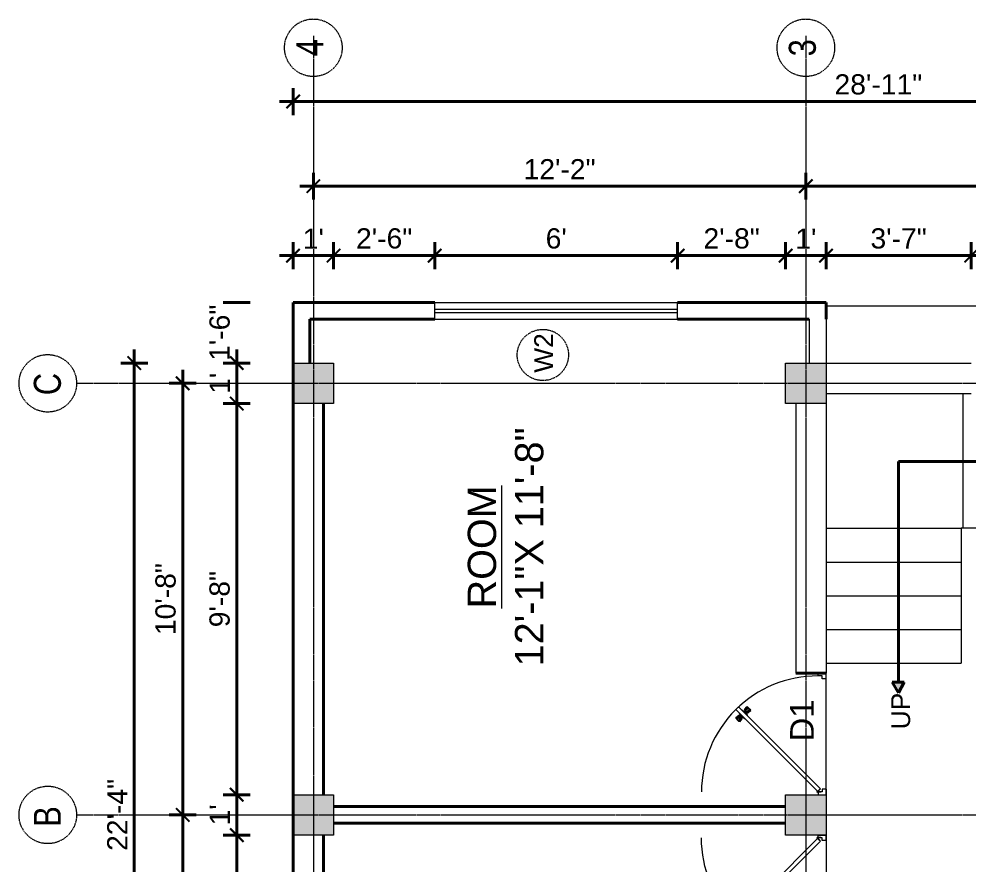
# Model space of a CAD drawing. Header units: inches. Extents: x 141029 to 166402, y -23568 to -18036.
# Drawn here: x 164742.2 to 165023.8, y -20132.7 to -19881.7 of the extents above; entities that cross this region are included whole.
import ezdxf

# ---------------------------------------------------------------- set-up
doc = ezdxf.new("R2010")
doc.units = ezdxf.units.IN
doc.header["$LTSCALE"] = 0.5
doc.header["$MEASUREMENT"] = 0
doc.header["$PDMODE"] = 66
doc.linetypes.add('CENTER', pattern=[2, 1.25, -0.25, 0.25, -0.25])
for name, color, linetype, lineweight in [('Annotate-Lite.w', 177, 'Continuous', 9), ('Annotations-Bold.w', 177, 'Continuous', 13), ('DOOR & WIN', 1, 'Continuous', 25), ('PUERTAS', 7, 'Continuous', 9), ('TEXT', 220, 'Continuous', 9), ('wall', 1, 'Continuous', 40)]:
    doc.layers.add(name, color=color, linetype=linetype, lineweight=lineweight)
doc.styles.add('ARAIL', font='ARIALN.TTF')
doc.styles.add('DIMTEXT', font='arial.ttf', dxfattribs={"height": 6})
doc.styles.add('gaurav', font='arial.ttf')
doc.styles.get("Standard").update_dxf_attribs({"font": 'arial.ttf'})
doc.dimstyles.new('1 by 96', dxfattribs={"dimtxt": 6, "dimasz": 4, "dimexe": 4, "dimexo": 4, "dimgap": 2, "dimtad": 1, "dimdec": 0, "dimzin": 0, "dimdsep": 46, "dimlunit": 4, "dimtxsty": 'Standard', "dimblk": 'ARCHTICK', "dimcen": 0, "dimdle": 4, "dimadec": 0, "dimazin": 0, "dimtfac": 1, "dimtdec": 0, "dimtix": 1, "dimtofl": 0, "dimtmove": 1, "dimatfit": 3, "dimldrblk": 'ARCHTICK', "dimfxl": 4, "dimfxlon": 1, "dimtolj": 1, "dimtzin": 0, "dimlwd": -1, "dimlwe": -1, "dimarcsym": 0})

# ---------------------------------------------------------------- blocks, each defined once
blk = doc.blocks.new('3ft')
at = {"layer": 'PUERTAS', "color": 6}
for p, q in [((1.01, 2.52), (25.23, 26.74)), ((26.05, 25.92), (1.77, 1.64)), ((26.05, 25.92), (25.23, 26.74)), ((0, 2.4), (0, 0)), ((0.72, 2.4), (0, 2.4)), ((1.6, 0), (0, 0)), ((0.72, 1.52), (0.72, 2.44)), ((0.8, 1.52), (0.72, 1.52)), ((0.8, 1.52), (0.8, 2.41)), ((0.8, 1.2), (0.8, 1.52)), ((1.6, 1.2), (0.8, 1.2)), ((1.57, 1.84), (0.94, 2.47)), ((1.63, 1.89), (0.97, 2.55)), ((1.63, 1.89), (1.57, 1.84)), ((1.77, 1.64), (1.57, 1.84)), ((1.6, 0), (1.6, 1.2)), ((34.4, 0), (34.4, 1.2)), ((34.4, 1.2), (35.2, 1.2)), ((34.4, 0), (36, 0)), ((35.2, 1.2), (35.2, 2.4)), ((35.2, 2.4), (36, 2.4)), ((36, 0), (36, 2.4))]:
    blk.add_line(p, q, dxfattribs=at)
at = {"layer": 'PUERTAS', "color": 8}
for p, q in [((22.57, 24.94), (21.65, 25.68)), ((22.63, 24.99), (21.69, 25.75)), ((22.74, 25.1), (21.84, 25.9)), ((22.13, 26.28), (21.98, 26.13)), ((22.88, 25.24), (22.01, 26.06)), ((22.13, 26.28), (22.27, 26.42)), ((22.29, 26.41), (22.27, 26.42)), ((23.16, 25.52), (22.34, 26.39)), ((23.3, 25.66), (22.5, 26.56)), ((23.41, 25.77), (22.65, 26.71)), ((23.46, 25.83), (22.72, 26.75)), ((23.28, 25.3), (23.17, 25.41)), ((23.36, 25.37), (23.25, 25.49)), ((23.41, 25.43), (23.3, 25.54)), ((23.44, 25.45), (23.33, 25.56)), ((23.87, 25.49), (23.49, 25.3)), ((24.08, 25.71), (23.57, 25.38)), ((22.69, 24.32), (23.02, 24.83)), ((22.95, 24.96), (22.84, 25.07)), ((22.98, 24.99), (22.86, 25.1)), ((23.03, 25.04), (22.91, 25.15)), ((22.91, 24.53), (23.1, 24.91)), ((23.11, 25.12), (22.99, 25.23)), ((23.13, 24.76), (23.18, 24.99)), ((23.31, 24.94), (23.28, 25.08)), ((23.46, 25.09), (23.32, 25.13)), ((23.64, 25.27), (23.41, 25.22)), ((23.63, 23.38), (24.14, 23.72)), ((23.84, 23.6), (24.22, 23.79)), ((24.07, 23.82), (24.3, 23.88)), ((24.25, 24), (24.39, 23.97)), ((24.25, 23.26), (24.99, 22.34)), ((24.27, 23.64), (24.38, 23.53)), ((24.3, 23.67), (24.41, 23.56)), ((24.3, 23.32), (25.06, 22.38)), ((24.35, 23.72), (24.46, 23.61)), ((24.4, 24.15), (24.43, 24.01)), ((24.41, 23.43), (25.2, 22.53)), ((24.43, 23.8), (24.54, 23.69)), ((24.58, 24.33), (24.52, 24.1)), ((24.55, 23.57), (25.37, 22.7)), ((24.6, 23.97), (24.72, 23.86)), ((24.8, 24.56), (24.61, 24.18)), ((25.02, 24.77), (24.68, 24.26)), ((24.68, 24.05), (24.79, 23.94)), ((24.73, 24.1), (24.85, 23.99)), ((24.76, 24.13), (24.87, 24.02)), ((24.83, 23.85), (25.7, 23.03)), ((24.97, 23.99), (25.87, 23.2)), ((25.08, 24.1), (26.02, 23.34)), ((25.14, 24.15), (26.06, 23.41)), ((25.58, 22.82), (25.43, 22.67)), ((25.58, 22.82), (25.73, 22.97)), ((25.72, 22.98), (25.73, 22.97)), ((0, 0), (36, 0))]:
    blk.add_line(p, q, dxfattribs=at)
at = {"layer": 'PUERTAS', "color": 1}
for p, q in [((21.67, 25.73), (22.17, 26.23)), ((22.49, 24.95), (21.67, 25.61)), ((21.7, 25.82), (22.14, 26.26)), ((21.73, 25.79), (21.7, 25.82)), ((22.58, 26.7), (22.14, 26.26)), ((22.67, 26.73), (22.17, 26.23)), ((22.61, 26.67), (22.58, 26.7)), ((22.6, 24.96), (23.02, 25.38)), ((23.45, 25.91), (22.79, 26.73)), ((23.44, 25.81), (23.02, 25.38)), ((23.34, 25.58), (23.08, 25.32)), ((23.46, 25.47), (23.19, 25.21)), ((23.33, 25.7), (23.34, 25.69)), ((23.45, 25.46), (23.33, 25.57)), ((23.57, 25.47), (23.57, 25.47)), ((24.15, 25.79), (23.68, 25.48)), ((23.68, 25.48), (23.68, 25.48)), ((24.27, 25.78), (24.26, 25.79)), ((22.61, 24.25), (22.92, 24.72)), ((22.62, 24.13), (22.61, 24.14)), ((22.7, 25.07), (22.71, 25.06)), ((22.82, 25.06), (23.08, 25.32)), ((22.94, 24.95), (22.83, 25.07)), ((22.92, 24.72), (22.92, 24.72)), ((22.93, 24.94), (23.19, 25.21)), ((22.93, 24.84), (22.93, 24.83)), ((23.44, 23.31), (23.45, 23.3)), ((23.56, 23.3), (24.03, 23.61)), ((24.03, 23.61), (24.03, 23.62)), ((24.14, 23.62), (24.14, 23.62)), ((24.25, 23.62), (24.51, 23.89)), ((24.26, 23.29), (24.69, 23.71)), ((24.26, 23.63), (24.37, 23.52)), ((24.26, 23.18), (24.92, 22.37)), ((24.37, 23.52), (24.63, 23.77)), ((24.37, 23.4), (24.37, 23.4)), ((24.78, 24.15), (24.51, 23.89)), ((24.89, 24.03), (24.63, 23.77)), ((25.11, 24.14), (24.69, 23.71)), ((24.77, 24.14), (24.88, 24.03)), ((24.79, 24.38), (24.78, 24.37)), ((24.78, 24.26), (24.78, 24.26)), ((25.1, 24.84), (24.79, 24.38)), ((25, 24.03), (25, 24.03)), ((25.04, 22.36), (25.54, 22.86)), ((25.09, 24.96), (25.1, 24.95)), ((25.13, 22.39), (25.57, 22.83)), ((25.22, 24.14), (26.03, 23.48)), ((26.04, 23.37), (25.54, 22.86)), ((26.01, 23.27), (25.57, 22.83)), ((25.98, 23.3), (26.01, 23.27)), ((25.1, 22.42), (25.13, 22.39))]:
    blk.add_line(p, q, dxfattribs=at)
at = {"layer": 'PUERTAS', "color": 2}
for p, q in [((21.99, 26.11), (21.98, 26.13)), ((25.42, 22.68), (25.43, 22.67))]:
    blk.add_line(p, q, dxfattribs=at)
at = {"layer": 'PUERTAS', "color": 6}
for radius in [0.155, 0.0752]:
    blk.add_circle((0.82, 2.56), radius, dxfattribs=at)
blk.add_arc((0.82, 2.56), 34.38, 359.7285, 90.0333, dxfattribs=at)
at = {"layer": 'PUERTAS', "color": 1}
for centre, start, end in [((22.73, 26.68), 38.9236, 135), ((23.28, 25.63), 315, 45), ((23.39, 25.86), 315, 38.9236), ((23.51, 25.41), 50.2572, 135), ((23.62, 25.53), 230.2572, 315), ((24.2, 25.73), 45, 135), ((22.54, 25.01), 231.0764, 315), ((22.67, 24.2), 135, 225), ((22.77, 25.12), 225, 315), ((22.99, 24.89), 135, 219.7428), ((22.87, 24.78), 315, 39.7428), ((23.51, 23.36), 225, 315), ((24.09, 23.56), 50.2572, 135), ((24.2, 23.68), 230.2572, 315), ((24.32, 23.23), 135, 218.9236), ((24.42, 23.46), 135, 225), ((24.84, 24.31), 135, 219.7428), ((24.72, 24.21), 315, 39.7428), ((24.94, 23.98), 45, 135), ((25.04, 24.89), 315, 45), ((25.17, 24.08), 51.0764, 135), ((25.98, 23.42), 315, 51.0764), ((24.98, 22.42), 218.9236, 315)]:
    blk.add_arc(centre, 0.08, start, end, dxfattribs=at)
blk = doc.blocks.new('*U213')
at = {"color": 3, "xscale": -1}
blk.add_blockref('3ft', (42, 0), dxfattribs=at)
blk = doc.blocks.new('_ArchTick')
at = {"color": 0, "linetype": 'ByBlock', "const_width": 0.15}
blk.add_lwpolyline([(-0.5, -0.5), (0.5, 0.5)], dxfattribs=at)
blk = doc.blocks.new('*D583')
at = {"layer": 'Defpoints', "color": 0, "transparency": 16777216}
for p in [(164806.73, -20123.79), (164823.43, -20123.79), (164823.43, -20239.79)]:
    blk.add_point(p, dxfattribs=at)
at = {"layer": 'wall', "color": 0, "transparency": 16777216}
for p, q in [((164806.73, -20243.79), (164806.73, -20119.79)), ((164810.73, -20123.79), (164802.73, -20123.79)), ((164810.73, -20239.79), (164802.73, -20239.79))]:
    blk.add_line(p, q, dxfattribs=at)
at = {"layer": 'wall', "color": 0, "transparency": 16777216, "xscale": 4, "yscale": 4, "zscale": 4}
for p, rotation in [((164806.73, -20123.79), 90), ((164806.73, -20239.79), 270)]:
    blk.add_blockref('_ArchTick', p, dxfattribs=dict(at, rotation=rotation))
at = {"layer": 'wall', "color": 0, "transparency": 16777216, "insert": (164801.67, -20181.79), "char_height": 6, "attachment_point": 5, "rotation": 90}
blk.add_mtext('\\A1;9\'-8"', dxfattribs=at)
blk = doc.blocks.new('*D584')
at = {"layer": 'Defpoints', "color": 0, "transparency": 16777216}
for p in [(164806.73, -20111.79), (164823.43, -20111.79), (164823.43, -20123.79)]:
    blk.add_point(p, dxfattribs=at)
at = {"layer": 'wall', "color": 0, "transparency": 16777216}
for p, q in [((164806.73, -20127.79), (164806.73, -20107.79)), ((164810.73, -20111.79), (164802.73, -20111.79)), ((164810.73, -20123.79), (164802.73, -20123.79))]:
    blk.add_line(p, q, dxfattribs=at)
at = {"layer": 'wall', "color": 0, "transparency": 16777216, "xscale": 4, "yscale": 4, "zscale": 4}
for p, rotation in [((164806.73, -20111.79), 90), ((164806.73, -20123.79), 270)]:
    blk.add_blockref('_ArchTick', p, dxfattribs=dict(at, rotation=rotation))
at = {"layer": 'wall', "color": 0, "transparency": 16777216, "insert": (164801.72, -20117.79), "char_height": 6, "attachment_point": 5, "rotation": 90}
blk.add_mtext("\\A1;1'", dxfattribs=at)
blk = doc.blocks.new('*D585')
at = {"layer": 'Defpoints', "color": 0, "transparency": 16777216}
for p in [(164806.73, -19995.79), (164823.43, -19995.79), (164823.43, -20111.79)]:
    blk.add_point(p, dxfattribs=at)
at = {"layer": 'wall', "color": 0, "transparency": 16777216}
for p, q in [((164806.73, -20115.79), (164806.73, -19991.79)), ((164810.73, -19995.79), (164802.73, -19995.79)), ((164810.73, -20111.79), (164802.73, -20111.79))]:
    blk.add_line(p, q, dxfattribs=at)
at = {"layer": 'wall', "color": 0, "transparency": 16777216, "xscale": 4, "yscale": 4, "zscale": 4}
for p, rotation in [((164806.73, -19995.79), 90), ((164806.73, -20111.79), 270)]:
    blk.add_blockref('_ArchTick', p, dxfattribs=dict(at, rotation=rotation))
at = {"layer": 'wall', "color": 0, "transparency": 16777216, "insert": (164801.67, -20053.79), "char_height": 6, "attachment_point": 5, "rotation": 90}
blk.add_mtext('\\A1;9\'-8"', dxfattribs=at)
blk = doc.blocks.new('*D586')
at = {"layer": 'Defpoints', "color": 0, "transparency": 16777216}
for p in [(164806.73, -19983.79), (164823.43, -19983.79), (164823.43, -19995.79)]:
    blk.add_point(p, dxfattribs=at)
at = {"layer": 'wall', "color": 0, "transparency": 16777216}
for p, q in [((164806.73, -19999.79), (164806.73, -19979.79)), ((164810.73, -19983.79), (164802.73, -19983.79)), ((164810.73, -19995.79), (164802.73, -19995.79))]:
    blk.add_line(p, q, dxfattribs=at)
at = {"layer": 'wall', "color": 0, "transparency": 16777216, "xscale": 4, "yscale": 4, "zscale": 4}
for p, rotation in [((164806.73, -19983.79), 90), ((164806.73, -19995.79), 270)]:
    blk.add_blockref('_ArchTick', p, dxfattribs=dict(at, rotation=rotation))
at = {"layer": 'wall', "color": 0, "transparency": 16777216, "insert": (164801.72, -19989.79), "char_height": 6, "attachment_point": 5, "rotation": 90}
blk.add_mtext("\\A1;1'", dxfattribs=at)
blk = doc.blocks.new('*D587')
at = {"layer": 'Defpoints', "color": 0, "transparency": 16777216}
for p in [(164790.71, -20117.79), (164823.43, -20117.79), (164823.43, -20245.79)]:
    blk.add_point(p, dxfattribs=at)
at = {"layer": 'wall', "color": 0, "transparency": 16777216}
for p, q in [((164790.71, -20249.79), (164790.71, -20113.79)), ((164794.71, -20117.79), (164786.71, -20117.79)), ((164794.71, -20245.79), (164786.71, -20245.79))]:
    blk.add_line(p, q, dxfattribs=at)
at = {"layer": 'wall', "color": 0, "transparency": 16777216, "xscale": 4, "yscale": 4, "zscale": 4}
for p, rotation in [((164790.71, -20117.79), 90), ((164790.71, -20245.79), 270)]:
    blk.add_blockref('_ArchTick', p, dxfattribs=dict(at, rotation=rotation))
at = {"layer": 'wall', "color": 0, "transparency": 16777216, "insert": (164785.65, -20181.79), "char_height": 6, "attachment_point": 5, "rotation": 90}
blk.add_mtext('\\A1;10\'-8"', dxfattribs=at)
blk = doc.blocks.new('*D588')
at = {"layer": 'Defpoints', "color": 0, "transparency": 16777216}
for p in [(164790.71, -19989.79), (164823.43, -19989.79), (164823.43, -20117.79)]:
    blk.add_point(p, dxfattribs=at)
at = {"layer": 'wall', "color": 0, "transparency": 16777216}
for p, q in [((164790.71, -20121.79), (164790.71, -19985.79)), ((164794.71, -19989.79), (164786.71, -19989.79)), ((164794.71, -20117.79), (164786.71, -20117.79))]:
    blk.add_line(p, q, dxfattribs=at)
at = {"layer": 'wall', "color": 0, "transparency": 16777216, "xscale": 4, "yscale": 4, "zscale": 4}
for p, rotation in [((164790.71, -19989.79), 90), ((164790.71, -20117.79), 270)]:
    blk.add_blockref('_ArchTick', p, dxfattribs=dict(at, rotation=rotation))
at = {"layer": 'wall', "color": 0, "transparency": 16777216, "insert": (164785.65, -20053.79), "char_height": 6, "attachment_point": 5, "rotation": 90}
blk.add_mtext('\\A1;10\'-8"', dxfattribs=at)
blk = doc.blocks.new('*D589')
at = {"layer": 'Defpoints', "color": 0, "transparency": 16777216}
for p in [(164776.33, -19983.79), (164823.43, -19983.79), (164823.43, -20251.79)]:
    blk.add_point(p, dxfattribs=at)
at = {"layer": 'wall', "color": 0, "transparency": 16777216}
for p, q in [((164776.33, -20255.79), (164776.33, -19979.79)), ((164780.33, -19983.79), (164772.33, -19983.79)), ((164780.33, -20251.79), (164772.33, -20251.79))]:
    blk.add_line(p, q, dxfattribs=at)
at = {"layer": 'wall', "color": 0, "transparency": 16777216, "xscale": 4, "yscale": 4, "zscale": 4}
for p, rotation in [((164776.33, -19983.79), 90), ((164776.33, -20251.79), 270)]:
    blk.add_blockref('_ArchTick', p, dxfattribs=dict(at, rotation=rotation))
at = {"layer": 'wall', "color": 0, "transparency": 16777216, "insert": (164771.32, -20117.79), "char_height": 6, "attachment_point": 5, "rotation": 90}
blk.add_mtext('\\A1;22\'-4"', dxfattribs=at)
blk = doc.blocks.new('*D595')
at = {"layer": 'Defpoints', "color": 0, "transparency": 16777216}
for p in [(164835.43, -19951.92), (164823.43, -19983.79), (164835.43, -19983.79)]:
    blk.add_point(p, dxfattribs=at)
at = {"layer": 'wall', "color": 0, "transparency": 16777216}
for p, q in [((164823.43, -19955.92), (164823.43, -19947.92)), ((164835.43, -19955.92), (164835.43, -19947.92)), ((164819.43, -19951.92), (164839.43, -19951.92))]:
    blk.add_line(p, q, dxfattribs=at)
at = {"layer": 'wall', "color": 0, "transparency": 16777216, "xscale": 4, "yscale": 4, "zscale": 4, "rotation": 180}
blk.add_blockref('_ArchTick', (164823.43, -19951.92), dxfattribs=at)
at = {"layer": 'wall', "color": 0, "transparency": 16777216, "xscale": 4, "yscale": 4, "zscale": 4}
blk.add_blockref('_ArchTick', (164835.43, -19951.92), dxfattribs=at)
at = {"layer": 'wall', "color": 0, "transparency": 16777216, "insert": (164829.43, -19946.9), "char_height": 6, "attachment_point": 5}
blk.add_mtext("\\A1;1'", dxfattribs=at)
blk = doc.blocks.new('*D596')
at = {"layer": 'Defpoints', "color": 0, "transparency": 16777216}
for p in [(164865.43, -19951.92), (164835.43, -19983.79), (164865.43, -19983.79)]:
    blk.add_point(p, dxfattribs=at)
at = {"layer": 'wall', "color": 0, "transparency": 16777216}
for p, q in [((164835.43, -19955.92), (164835.43, -19947.92)), ((164865.43, -19955.92), (164865.43, -19947.92)), ((164831.43, -19951.92), (164869.43, -19951.92))]:
    blk.add_line(p, q, dxfattribs=at)
at = {"layer": 'wall', "color": 0, "transparency": 16777216, "xscale": 4, "yscale": 4, "zscale": 4, "rotation": 180}
blk.add_blockref('_ArchTick', (164835.43, -19951.92), dxfattribs=at)
at = {"layer": 'wall', "color": 0, "transparency": 16777216, "xscale": 4, "yscale": 4, "zscale": 4}
blk.add_blockref('_ArchTick', (164865.43, -19951.92), dxfattribs=at)
at = {"layer": 'wall', "color": 0, "transparency": 16777216, "insert": (164850.43, -19946.85), "char_height": 6, "attachment_point": 5}
blk.add_mtext('\\A1;2\'-6"', dxfattribs=at)
blk = doc.blocks.new('*D597')
at = {"layer": 'Defpoints', "color": 0, "transparency": 16777216}
for p in [(164937.43, -19951.92), (164865.43, -19983.79), (164937.43, -19983.79)]:
    blk.add_point(p, dxfattribs=at)
at = {"layer": 'wall', "color": 0, "transparency": 16777216}
for p, q in [((164865.43, -19955.92), (164865.43, -19947.92)), ((164937.43, -19955.92), (164937.43, -19947.92)), ((164861.43, -19951.92), (164941.43, -19951.92))]:
    blk.add_line(p, q, dxfattribs=at)
at = {"layer": 'wall', "color": 0, "transparency": 16777216, "xscale": 4, "yscale": 4, "zscale": 4, "rotation": 180}
blk.add_blockref('_ArchTick', (164865.43, -19951.92), dxfattribs=at)
at = {"layer": 'wall', "color": 0, "transparency": 16777216, "xscale": 4, "yscale": 4, "zscale": 4}
blk.add_blockref('_ArchTick', (164937.43, -19951.92), dxfattribs=at)
at = {"layer": 'wall', "color": 0, "transparency": 16777216, "insert": (164901.43, -19946.85), "char_height": 6, "attachment_point": 5}
blk.add_mtext("\\A1;6'", dxfattribs=at)
blk = doc.blocks.new('*D598')
at = {"layer": 'Defpoints', "color": 0, "transparency": 16777216}
for p in [(164969.43, -19951.92), (164937.43, -19983.79), (164969.43, -19983.79)]:
    blk.add_point(p, dxfattribs=at)
at = {"layer": 'wall', "color": 0, "transparency": 16777216}
for p, q in [((164937.43, -19955.92), (164937.43, -19947.92)), ((164969.43, -19955.92), (164969.43, -19947.92)), ((164933.43, -19951.92), (164973.43, -19951.92))]:
    blk.add_line(p, q, dxfattribs=at)
at = {"layer": 'wall', "color": 0, "transparency": 16777216, "xscale": 4, "yscale": 4, "zscale": 4, "rotation": 180}
blk.add_blockref('_ArchTick', (164937.43, -19951.92), dxfattribs=at)
at = {"layer": 'wall', "color": 0, "transparency": 16777216, "xscale": 4, "yscale": 4, "zscale": 4}
blk.add_blockref('_ArchTick', (164969.43, -19951.92), dxfattribs=at)
at = {"layer": 'wall', "color": 0, "transparency": 16777216, "insert": (164953.43, -19946.85), "char_height": 6, "attachment_point": 5}
blk.add_mtext('\\A1;2\'-8"', dxfattribs=at)
blk = doc.blocks.new('*D599')
at = {"layer": 'Defpoints', "color": 0, "transparency": 16777216}
for p in [(164981.43, -19951.92), (164969.43, -19983.79), (164981.43, -19983.79)]:
    blk.add_point(p, dxfattribs=at)
at = {"layer": 'wall', "color": 0, "transparency": 16777216}
for p, q in [((164969.43, -19955.92), (164969.43, -19947.92)), ((164981.43, -19955.92), (164981.43, -19947.92)), ((164965.43, -19951.92), (164985.43, -19951.92))]:
    blk.add_line(p, q, dxfattribs=at)
at = {"layer": 'wall', "color": 0, "transparency": 16777216, "xscale": 4, "yscale": 4, "zscale": 4, "rotation": 180}
blk.add_blockref('_ArchTick', (164969.43, -19951.92), dxfattribs=at)
at = {"layer": 'wall', "color": 0, "transparency": 16777216, "xscale": 4, "yscale": 4, "zscale": 4}
blk.add_blockref('_ArchTick', (164981.43, -19951.92), dxfattribs=at)
at = {"layer": 'wall', "color": 0, "transparency": 16777216, "insert": (164975.43, -19946.9), "char_height": 6, "attachment_point": 5}
blk.add_mtext("\\A1;1'", dxfattribs=at)
blk = doc.blocks.new('*D601')
at = {"layer": 'Defpoints', "color": 0, "transparency": 16777216}
for p in [(164975.43, -19931.32), (164829.43, -19983.79), (164975.43, -19983.79)]:
    blk.add_point(p, dxfattribs=at)
at = {"layer": 'wall', "color": 0, "transparency": 16777216}
for p, q in [((164829.43, -19935.32), (164829.43, -19927.32)), ((164975.43, -19935.32), (164975.43, -19927.32)), ((164825.43, -19931.32), (164979.43, -19931.32))]:
    blk.add_line(p, q, dxfattribs=at)
at = {"layer": 'wall', "color": 0, "transparency": 16777216, "xscale": 4, "yscale": 4, "zscale": 4, "rotation": 180}
blk.add_blockref('_ArchTick', (164829.43, -19931.32), dxfattribs=at)
at = {"layer": 'wall', "color": 0, "transparency": 16777216, "xscale": 4, "yscale": 4, "zscale": 4}
blk.add_blockref('_ArchTick', (164975.43, -19931.32), dxfattribs=at)
at = {"layer": 'wall', "color": 0, "transparency": 16777216, "insert": (164902.43, -19926.3), "char_height": 6, "attachment_point": 5}
blk.add_mtext('\\A1;12\'-2"', dxfattribs=at)
blk = doc.blocks.new('*D602')
at = {"layer": 'Defpoints', "color": 0, "transparency": 16777216}
for p in [(165105.43, -19931.32), (164975.43, -19983.79), (165105.43, -19983.79)]:
    blk.add_point(p, dxfattribs=at)
at = {"layer": 'wall', "color": 0, "transparency": 16777216}
for p, q in [((164975.43, -19935.32), (164975.43, -19927.32)), ((165105.43, -19935.32), (165105.43, -19927.32)), ((164971.43, -19931.32), (165109.43, -19931.32))]:
    blk.add_line(p, q, dxfattribs=at)
at = {"layer": 'wall', "color": 0, "transparency": 16777216, "xscale": 4, "yscale": 4, "zscale": 4, "rotation": 180}
blk.add_blockref('_ArchTick', (164975.43, -19931.32), dxfattribs=at)
at = {"layer": 'wall', "color": 0, "transparency": 16777216, "xscale": 4, "yscale": 4, "zscale": 4}
blk.add_blockref('_ArchTick', (165105.43, -19931.32), dxfattribs=at)
at = {"layer": 'wall', "color": 0, "transparency": 16777216, "insert": (165040.43, -19926.25), "char_height": 6, "attachment_point": 5}
blk.add_mtext('\\A1;10\'-10"', dxfattribs=at)
blk = doc.blocks.new('*D604')
at = {"layer": 'Defpoints', "color": 0, "transparency": 16777216}
for p in [(164823.43, -19906.23), (164823.43, -20111.79), (165170.43, -20111.79)]:
    blk.add_point(p, dxfattribs=at)
at = {"layer": 'wall', "color": 0, "transparency": 16777216}
for p, q in [((164823.43, -19910.23), (164823.43, -19902.23)), ((165170.43, -19910.23), (165170.43, -19902.23)), ((165174.43, -19906.23), (164819.43, -19906.23))]:
    blk.add_line(p, q, dxfattribs=at)
at = {"layer": 'wall', "color": 0, "transparency": 16777216, "xscale": 4, "yscale": 4, "zscale": 4, "rotation": 180}
blk.add_blockref('_ArchTick', (164823.43, -19906.23), dxfattribs=at)
at = {"layer": 'wall', "color": 0, "transparency": 16777216, "xscale": 4, "yscale": 4, "zscale": 4}
blk.add_blockref('_ArchTick', (165170.43, -19906.23), dxfattribs=at)
at = {"layer": 'wall', "color": 0, "transparency": 16777216, "insert": (164996.93, -19901.17), "char_height": 6, "attachment_point": 5}
blk.add_mtext('\\A1;28\'-11"', dxfattribs=at)
blk = doc.blocks.new('*D685')
at = {"layer": 'Defpoints', "color": 0, "transparency": 16777216}
for p in [(164806.73, -19965.79), (164823.43, -19965.79), (164823.43, -19983.79)]:
    blk.add_point(p, dxfattribs=at)
at = {"layer": 'wall', "color": 0, "transparency": 16777216}
for p, q in [((164810.73, -19965.79), (164802.73, -19965.79)), ((164810.73, -19983.79), (164802.73, -19983.79))]:
    blk.add_line(p, q, dxfattribs=at)
at = {"layer": 'wall', "color": 0, "transparency": 16777216, "insert": (164801.67, -19974.79), "char_height": 6, "attachment_point": 5, "rotation": 90}
blk.add_mtext('\\A1;1\'-6"', dxfattribs=at)
blk = doc.blocks.new('*D750')
at = {"layer": 'Defpoints', "color": 0, "transparency": 16777216}
for p in [(165024.43, -19951.92), (165024.43, -19983.79), (165060.43, -19983.79)]:
    blk.add_point(p, dxfattribs=at)
at = {"layer": 'wall', "color": 0, "transparency": 16777216}
for p, q in [((165024.43, -19955.92), (165024.43, -19947.92)), ((165060.43, -19955.92), (165060.43, -19947.92)), ((165064.43, -19951.92), (165020.43, -19951.92))]:
    blk.add_line(p, q, dxfattribs=at)
at = {"layer": 'wall', "color": 0, "transparency": 16777216, "xscale": 4, "yscale": 4, "zscale": 4, "rotation": 180}
blk.add_blockref('_ArchTick', (165024.43, -19951.92), dxfattribs=at)
at = {"layer": 'wall', "color": 0, "transparency": 16777216, "xscale": 4, "yscale": 4, "zscale": 4}
blk.add_blockref('_ArchTick', (165060.43, -19951.92), dxfattribs=at)
at = {"layer": 'wall', "color": 0, "transparency": 16777216, "insert": (165042.43, -19946.85), "char_height": 6, "attachment_point": 5}
blk.add_mtext("\\A1;3'", dxfattribs=at)
blk = doc.blocks.new('*D751')
at = {"layer": 'Defpoints', "color": 0, "transparency": 16777216}
for p in [(164981.43, -19951.92), (164981.43, -19983.79), (165024.43, -19983.79)]:
    blk.add_point(p, dxfattribs=at)
at = {"layer": 'wall', "color": 0, "transparency": 16777216}
for p, q in [((164981.43, -19955.92), (164981.43, -19947.92)), ((165024.43, -19955.92), (165024.43, -19947.92)), ((165028.43, -19951.92), (164977.43, -19951.92))]:
    blk.add_line(p, q, dxfattribs=at)
at = {"layer": 'wall', "color": 0, "transparency": 16777216, "xscale": 4, "yscale": 4, "zscale": 4, "rotation": 180}
blk.add_blockref('_ArchTick', (164981.43, -19951.92), dxfattribs=at)
at = {"layer": 'wall', "color": 0, "transparency": 16777216, "xscale": 4, "yscale": 4, "zscale": 4}
blk.add_blockref('_ArchTick', (165024.43, -19951.92), dxfattribs=at)
at = {"layer": 'wall', "color": 0, "transparency": 16777216, "insert": (165002.93, -19946.85), "char_height": 6, "attachment_point": 5}
blk.add_mtext('\\A1;3\'-7"', dxfattribs=at)

msp = doc.modelspace()

# ---------------------------------------------------------------- hatches: boundary and pattern name
at = {"layer": 'wall'}
for points in [[(164823.43, -19983.79), (164823.43, -19995.79), (164835.43, -19995.79), (164835.43, -19983.79)], [(164969.43, -19983.79), (164969.43, -19995.79), (164981.43, -19995.79), (164981.43, -19983.79)], [(165000.98, -20078.42), (165002.9, -20081.58), (165004.56, -20078.42)], [(164823.43, -20111.79), (164823.43, -20123.79), (164835.43, -20123.79), (164835.43, -20111.79)], [(164969.43, -20111.79), (164969.43, -20123.79), (164981.43, -20123.79), (164981.43, -20111.79)]]:
    msp.add_hatch(color=256, dxfattribs=at).paths.add_polyline_path(points)

# ---------------------------------------------------------------- linework, layer by layer
at = {"layer": 'Annotate-Lite.w', "color": 3}
for p, q in [((164865.43, -19965.79), (164937.43, -19965.79)), ((164865.43, -19970.79), (164865.43, -19965.79)), ((164937.43, -19970.79), (164937.43, -19965.79)), ((164865.43, -19967.79), (164937.43, -19967.79)), ((164865.43, -19968.79), (164937.43, -19968.79)), ((164865.43, -19970.79), (164937.43, -19970.79))]:
    msp.add_line(p, q, dxfattribs=at)
at = {"layer": 'Annotate-Lite.w'}
for p, q in [((164937.43, -19965.79), (164970.43, -19965.79)), ((164981.43, -19966.79), (165147.43, -19966.79)), ((165021.93, -19992.79), (165021.93, -20032.79)), ((164981.43, -20032.79), (165021.43, -20032.79)), ((165021.43, -20032.79), (165021.43, -20072.79)), ((165062.43, -20032.79), (165021.43, -20032.79)), ((164981.43, -20042.79), (165021.43, -20042.79)), ((164981.43, -20052.79), (165021.43, -20052.79)), ((164981.43, -20062.79), (165021.43, -20062.79)), ((164981.43, -20072.79), (165021.43, -20072.79))]:
    msp.add_line(p, q, dxfattribs=at)
at = {"layer": 'Annotate-Lite.w', "color": 1}
for p, q in [((164976.43, -19970.79), (164976.43, -19983.79)), ((164981.43, -19970.79), (164981.43, -19983.79)), ((164981.43, -19972.79), (164981.43, -19983.79)), ((164981.43, -19983.79), (165024.43, -19983.79)), ((164981.43, -19992.79), (165024.43, -19992.79)), ((164972.43, -19995.79), (164972.43, -20075.79)), ((164981.43, -19995.79), (164981.43, -20075.79))]:
    msp.add_line(p, q, dxfattribs=at)
at = {"layer": 'Annotate-Lite.w'}
for points in [[(164823.43, -19995.79), (164823.43, -19983.79), (164835.43, -19983.79), (164835.43, -19995.79)], [(164969.43, -19995.79), (164969.43, -19983.79), (164981.43, -19983.79), (164981.43, -19995.79)], [(164823.43, -20123.79), (164823.43, -20111.79), (164835.43, -20111.79), (164835.43, -20123.79)], [(164969.43, -20123.79), (164969.43, -20111.79), (164981.43, -20111.79), (164981.43, -20123.79)]]:
    msp.add_lwpolyline(points, close=True, dxfattribs=at)
at = {"layer": 'Annotations-Bold.w', "color": 0, "linetype": 'CENTER', "ltscale": 0.3}
for p, q in [((164829.43, -19886.78), (164829.43, -20351.21)), ((164975.43, -19886.78), (164975.43, -20351.21)), ((164759.25, -19989.79), (165261.48, -19989.79)), ((164759.25, -20117.79), (165261.48, -20117.79))]:
    msp.add_line(p, q, dxfattribs=at)
for centre, radius in [((164829.43, -19890.27), 8.53), ((164975.43, -19890.27), 8.53), ((164897.47, -19981.38), 7.6), ((164750.71, -19989.79), 8.53), ((164750.71, -20117.79), 8.53)]:
    msp.add_circle(centre, radius, dxfattribs=at)
at = {"layer": 'wall'}
for p, q in [((164823.43, -19965.79), (164865.43, -19965.79)), ((164823.43, -19965.79), (164823.43, -19983.79)), ((164937.43, -19965.79), (164981.43, -19965.79)), ((164981.43, -19965.79), (164981.43, -19970.79)), ((164828.43, -19970.79), (164865.43, -19970.79)), ((164828.43, -19970.79), (164828.43, -19983.79)), ((164937.43, -19970.79), (164976.43, -19970.79)), ((164823.43, -20251.79), (164823.43, -19983.79)), ((164832.43, -20111.79), (164832.43, -19995.79)), ((165002.9, -20012.98), (165002.9, -20078.42)), ((165002.9, -20012.98), (165081.77, -20012.98)), ((164981.43, -20075.79), (164972.43, -20075.79)), ((165002.9, -20081.58), (165000.98, -20078.42)), ((165000.98, -20078.42), (165004.56, -20078.42)), ((165004.56, -20078.42), (165002.9, -20081.58)), ((164835.43, -20115.29), (164969.43, -20115.29)), ((164835.43, -20120.29), (164969.43, -20120.29)), ((164832.43, -20239.79), (164832.43, -20123.79))]:
    msp.add_line(p, q, dxfattribs=at)

# ---------------------------------------------------------------- block references
at = {"layer": 'DOOR & WIN', "xscale": -1, "rotation": 90}
msp.add_blockref('*U213', (164981.43, -20069.79), dxfattribs=at)
at = {"layer": 'DOOR & WIN', "rotation": 90}
msp.add_blockref('*U213', (164981.43, -20165.79), dxfattribs=at)

# ---------------------------------------------------------------- texts
at = {"layer": 'Annotations-Bold.w', "color": 0, "linetype": 'CENTER', "ltscale": 0.3, "attachment_point": 1, "rotation": 90}
for s, width, insert, char_height, style in [('4', 6.5393, (164824.38, -19892.82), 8, 'ARAIL'), ('3', 6.5393, (164970.38, -19892.82), 8, 'ARAIL'), ('W2', 8, (164894.92, -19986.66), 5.6, 'gaurav'), ('C', 6.5393, (164746.58, -19993.32), 8, 'ARAIL'), ('UP', 8, (165000.73, -20092.42), 5.6, 'gaurav'), ('B', 6.5393, (164746.58, -20121.32), 8, 'ARAIL')]:
    msp.add_mtext_dynamic_manual_height_columns(s, width=width, gutter_width=100, heights=[0], dxfattribs=dict(at, insert=insert, char_height=char_height, style=style))
at = {"layer": 'Annotations-Bold.w', "color": 0, "linetype": 'CENTER', "ltscale": 0.3, "insert": (164875.2, -20038.3), "char_height": 8.4, "width": 77.2712, "attachment_point": 2, "rotation": 90, "style": 'gaurav'}
msp.add_mtext('{\\LROOM\\P}12\'-1"X 11\'-8"', dxfattribs=at)
at = {"layer": 'TEXT', "style": 'DIMTEXT'}
msp.add_text('D1', height=7, rotation=90, dxfattribs=at).set_placement((164977.77, -20096.02))

# ---------------------------------------------------------------- dimensions: what is measured, and where the dimension line sits
at = {"layer": 'wall'}
for base, p1, p2, angle, picture, middle in [((164823.43, -19906.23), (165170.43, -20111.79), (164823.43, -20111.79), 180, '*D604', (164996.93, -19901.17)), ((164975.43, -19931.32), (164829.43, -19983.79), (164975.43, -19983.79), 180, '*D601', (164902.43, -19926.3)), ((165105.43, -19931.32), (164975.43, -19983.79), (165105.43, -19983.79), 180, '*D602', (165040.43, -19926.25)), ((164835.43, -19951.92), (164823.43, -19983.79), (164835.43, -19983.79), 180, '*D595', (164829.43, -19946.9)), ((164865.43, -19951.92), (164835.43, -19983.79), (164865.43, -19983.79), 180, '*D596', (164850.43, -19946.85)), ((164937.43, -19951.92), (164865.43, -19983.79), (164937.43, -19983.79), 180, '*D597', (164901.43, -19946.85)), ((164969.43, -19951.92), (164937.43, -19983.79), (164969.43, -19983.79), 180, '*D598', (164953.43, -19946.85)), ((164981.43, -19951.92), (164969.43, -19983.79), (164981.43, -19983.79), 180, '*D599', (164975.43, -19946.9)), ((164981.43, -19951.92), (165024.43, -19983.79), (164981.43, -19983.79), 180, '*D751', (165002.93, -19946.85)), ((165024.43, -19951.92), (165060.43, -19983.79), (165024.43, -19983.79), 180, '*D750', (165042.43, -19946.85)), ((164806.73, -19965.79), (164823.43, -19983.79), (164823.43, -19965.79), 90, '*D685', (164801.67, -19974.79)), ((164776.33, -19983.79), (164823.43, -20251.79), (164823.43, -19983.79), 90, '*D589', (164771.32, -20117.79)), ((164806.73, -19983.79), (164823.43, -19995.79), (164823.43, -19983.79), 90, '*D586', (164801.72, -19989.79)), ((164790.71, -19989.79), (164823.43, -20117.79), (164823.43, -19989.79), 90, '*D588', (164785.65, -20053.79)), ((164806.73, -19995.79), (164823.43, -20111.79), (164823.43, -19995.79), 90, '*D585', (164801.67, -20053.79)), ((164806.73, -20111.79), (164823.43, -20123.79), (164823.43, -20111.79), 90, '*D584', (164801.72, -20117.79)), ((164790.71, -20117.79), (164823.43, -20245.79), (164823.43, -20117.79), 90, '*D587', (164785.65, -20181.79)), ((164806.73, -20123.79), (164823.43, -20239.79), (164823.43, -20123.79), 90, '*D583', (164801.67, -20181.79))]:
    dim = msp.add_linear_dim(base=base, p1=p1, p2=p2, angle=angle, dimstyle='1 by 96', dxfattribs=at)
    dim.commit()
    dim.dimension.update_dxf_attribs({"geometry": picture, "text_midpoint": middle})

doc.saveas('drawing.dxf')
